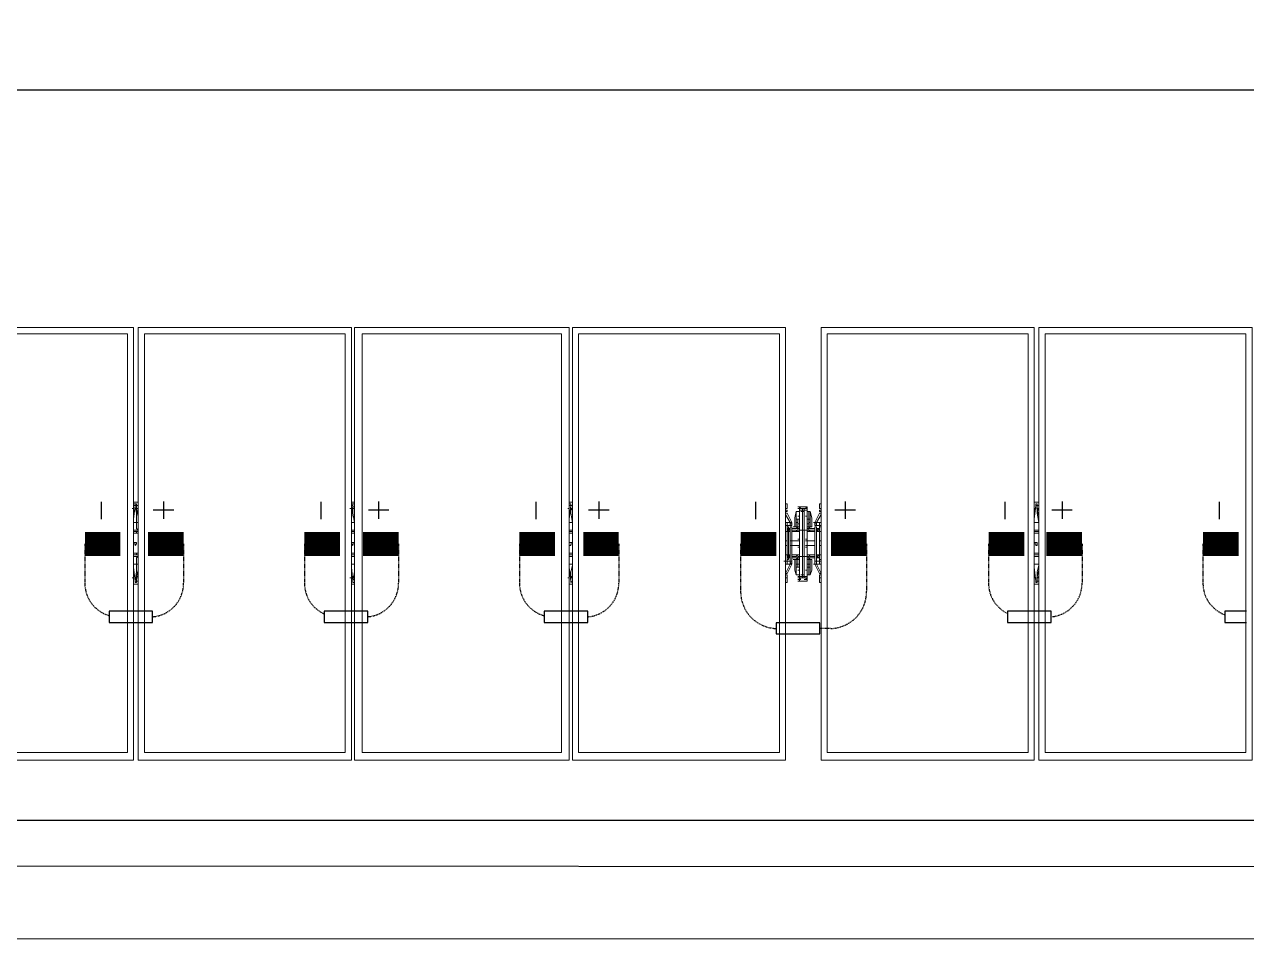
# Model space of a CAD drawing. Header units: feet. Extents: x -12372 to 90117, y -14865 to 4121.
# Drawn here: x 2233.1 to 2488.9, y 2488 to 2679.5 of the extents above; entities that cross this region are included whole.
import ezdxf
from ezdxf.lldxf.tags import DXFTag

# ---------------------------------------------------------------- set-up
doc = ezdxf.new("R2010")
doc.units = ezdxf.units.FT
doc.header["$MEASUREMENT"] = 0
doc.linetypes.add('HIDDEN', pattern=[0.375, 0.25, -0.125])
for name, color, linetype in [('E-DC HARNESS-NEG', 170, 'DC HARNESS CABLE'), ('E-DC HARNESS-POS', 10, 'DC HARNESS CABLE'), ('E-HARN-COMP', 8, 'Continuous'), ('E-TRNK-CABL-NEG', 6, 'HIDDEN'), ('E-TRUNK-CABLE-POS', 6, 'HIDDEN'), ('G-ANNO-TEXT', 1, 'Continuous'), ('Polarity-Text', 7, 'Continuous')]:
    doc.layers.add(name, color=color, linetype=linetype)
doc.styles.get("Standard").update_dxf_attribs({"font": 'arial.ttf'})
tags = doc.linetypes.add('DC HARNESS CABLE', pattern='A,0.5,-0.2,["DH",Standard,S=0.1,R=0,X=-0.1,Y=-0.05],-0.2', length=0.9).pattern_tags.tags
tags[6] = DXFTag(74, 10)

# ---------------------------------------------------------------- blocks, each defined once
blk = doc.blocks.new('A$Cc93f9aa1')
at = {"lineweight": 5}
for points in [[(7.658, 0.4666), (7.428, 0.4666), (7.428, 0), (7.658, 0)], [(7.893, 0), (7.663, 0), (7.663, 0.4666), (7.893, 0.4666)], [(8.1613, 0), (8.1613, 0.4666), (7.9313, 0.4666), (7.9313, 0)], [(8.3963, 0.4666), (8.3963, 0), (8.1647, 0), (8.1647, 0.4666)], [(8.6296, 0), (8.3997, 0), (8.3997, 0.4666), (8.6296, 0.4666)], [(8.8646, 0), (8.6346, 0), (8.6346, 0.4666), (8.8646, 0.4666)], [(7.6514, 0.0067), (7.6514, 0.4583), (7.4347, 0.4583), (7.4347, 0.0067)], [(7.8863, 0.0067), (7.8863, 0.4583), (7.6697, 0.4583), (7.6697, 0.0067)], [(8.1547, 0.0067), (8.1547, 0.4583), (7.938, 0.4583), (7.938, 0.0067)], [(8.388, 0.4583), (8.173, 0.4583), (8.173, 0.0067), (8.388, 0.0067)], [(8.623, 0.0067), (8.623, 0.4583), (8.4063, 0.4583), (8.4063, 0.0067)], [(8.858, 0.0067), (8.858, 0.4583), (8.6413, 0.4583), (8.6413, 0.0067)], [(7.8947, 0.2667), (7.8947, 0.27), (7.8947, 0.275), (7.893, 0.275), (7.8947, 0.275), (7.8947, 0.27)], [(7.8947, 0.2517), (7.898, 0.2517), (7.898, 0.2533), (7.898, 0.255), (7.8997, 0.255), (7.8947, 0.265), (7.8997, 0.255), (7.898, 0.255), (7.898, 0.2533), (7.898, 0.2517), (7.8947, 0.2517), (7.8947, 0.25), (7.893, 0.25), (7.893, 0.215), (7.8947, 0.215), (7.8947, 0.2133), (7.8947, 0.215), (7.893, 0.215), (7.893, 0.25), (7.893, 0.2517), (7.8947, 0.2517), (7.8947, 0.255), (7.898, 0.255), (7.8947, 0.255), (7.8947, 0.2517), (7.893, 0.2517), (7.893, 0.25), (7.8947, 0.25)], [(7.9047, 0.2667), (7.903, 0.2617), (7.903, 0.25), (7.903, 0.2517), (7.903, 0.25), (7.903, 0.2617)], [(7.9063, 0.2667), (7.9047, 0.2667), (7.9047, 0.2583), (7.9047, 0.2567), (7.9047, 0.255), (7.9063, 0.255), (7.9063, 0.25), (7.9047, 0.25), (7.9047, 0.2567), (7.9047, 0.25), (7.9063, 0.25), (7.9063, 0.255), (7.9063, 0.2583), (7.9063, 0.2667), (7.908, 0.2667), (7.9063, 0.2667), (7.9047, 0.2667), (7.9047, 0.2583), (7.9063, 0.2583)], [(7.9097, 0.2733), (7.908, 0.2733)], [(7.9097, 0.27), (7.908, 0.27)], [(7.9113, 0.2683), (7.9113, 0.2467), (7.908, 0.2467), (7.908, 0.2683)], [(7.913, 0.2467), (7.913, 0.2683), (7.9163, 0.2683), (7.9163, 0.2467)], [(7.9163, 0.2683), (7.9163, 0.27), (7.9163, 0.2733), (7.9163, 0.2717), (7.9147, 0.2717), (7.9163, 0.2717), (7.918, 0.2717), (7.9163, 0.2717), (7.9147, 0.27), (7.9163, 0.27), (7.9163, 0.2683), (7.918, 0.2683)], [(7.918, 0.2733), (7.9163, 0.2733)], [(7.9163, 0.2583), (7.9197, 0.2583), (7.9197, 0.2667), (7.9197, 0.2583)], [(7.9197, 0.2667), (7.9163, 0.2667), (7.9163, 0.2583), (7.9163, 0.2667), (7.9197, 0.2667), (7.9213, 0.2617)], [(7.9263, 0.255), (7.9247, 0.255), (7.9263, 0.2533), (7.9247, 0.255), (7.9263, 0.255), (7.9263, 0.2533), (7.9263, 0.255), (7.9247, 0.255), (7.9297, 0.265), (7.9247, 0.255), (7.9263, 0.255), (7.9297, 0.255), (7.9297, 0.2517), (7.9263, 0.2517), (7.9263, 0.2533), (7.9263, 0.2517), (7.9297, 0.2517), (7.9297, 0.255)], [(7.9297, 0.27), (7.9297, 0.2667), (7.9297, 0.27), (7.9297, 0.275), (7.9313, 0.275), (7.9297, 0.275)], [(7.898, 0.2517), (7.8997, 0.2517), (7.8997, 0.255), (7.9013, 0.255), (7.8997, 0.255), (7.898, 0.255), (7.898, 0.2533), (7.898, 0.255), (7.8997, 0.255), (7.8997, 0.2517), (7.898, 0.2517), (7.8997, 0.2517), (7.8997, 0.215), (7.898, 0.215), (7.8997, 0.215), (7.8997, 0.2517)], [(7.903, 0.25), (7.903, 0.26)], [(7.9047, 0.2583), (7.9047, 0.2567), (7.9047, 0.255), (7.9063, 0.255), (7.9063, 0.2583)], [(7.9197, 0.2567), (7.9197, 0.255), (7.918, 0.255), (7.918, 0.2583), (7.918, 0.255), (7.9197, 0.255), (7.9197, 0.2567), (7.9197, 0.2583)], [(7.918, 0.255), (7.918, 0.25), (7.9197, 0.25), (7.9197, 0.2517), (7.9197, 0.25), (7.918, 0.25), (7.918, 0.2483), (7.9197, 0.25), (7.918, 0.2483), (7.9197, 0.25), (7.918, 0.2483), (7.918, 0.25)], [(7.9263, 0.215), (7.9247, 0.215), (7.9247, 0.2517), (7.9263, 0.2517), (7.9247, 0.2517), (7.9247, 0.255), (7.9247, 0.2517), (7.9263, 0.2517), (7.9247, 0.2517), (7.9247, 0.215)], [(7.9313, 0.25), (7.9313, 0.2517), (7.9297, 0.2517), (7.9297, 0.25), (7.9297, 0.2517), (7.9313, 0.2517), (7.933, 0.2517), (7.9313, 0.2517)], [(7.8963, 0.245), (7.8947, 0.2467), (7.8947, 0.2483), (7.8963, 0.2483), (7.898, 0.2483), (7.8963, 0.2483), (7.8947, 0.2483), (7.8947, 0.2467), (7.8947, 0.2483), (7.8963, 0.2483), (7.8947, 0.2483), (7.8947, 0.2467), (7.8947, 0.245), (7.8947, 0.2467), (7.8963, 0.245), (7.8947, 0.245), (7.893, 0.245), (7.8947, 0.245)], [(7.8963, 0.2483), (7.8947, 0.2467), (7.8963, 0.245), (7.898, 0.2467)], [(7.8963, 0.2483), (7.8947, 0.2467), (7.8963, 0.245), (7.898, 0.2467)], [(7.898, 0.2467), (7.8963, 0.2467)], [(7.8997, 0.245), (7.908, 0.245)], [(7.9063, 0.25), (7.9063, 0.2483), (7.908, 0.2483), (7.9063, 0.2483), (7.908, 0.2483), (7.9063, 0.2483)], [(7.9113, 0.2183), (7.9113, 0.2467), (7.913, 0.2467), (7.913, 0.2183)], [(7.9163, 0.245), (7.9247, 0.245)], [(7.928, 0.2483), (7.9263, 0.2483), (7.9263, 0.2467), (7.928, 0.2467), (7.928, 0.245), (7.9263, 0.245), (7.9263, 0.2483), (7.928, 0.2483), (7.9263, 0.2483), (7.9263, 0.2467), (7.9263, 0.245), (7.9263, 0.2467), (7.9263, 0.245), (7.928, 0.245), (7.9263, 0.245), (7.928, 0.245), (7.9297, 0.245), (7.928, 0.245), (7.928, 0.2483), (7.928, 0.2467), (7.9297, 0.2467), (7.928, 0.2467), (7.9297, 0.2467), (7.928, 0.2467), (7.9297, 0.2467), (7.928, 0.2467), (7.9297, 0.2467), (7.928, 0.2467), (7.9297, 0.2467), (7.928, 0.2467), (7.9297, 0.2467), (7.928, 0.2467), (7.9297, 0.2467), (7.928, 0.2467), (7.9297, 0.2467), (7.928, 0.2467), (7.9297, 0.2467), (7.928, 0.2467), (7.9297, 0.2467), (7.9297, 0.2483)], [(7.928, 0.2483), (7.9263, 0.2467), (7.928, 0.245), (7.9297, 0.2467)], [(7.928, 0.2483), (7.9263, 0.2467), (7.928, 0.245), (7.9297, 0.2467)], [(7.928, 0.215), (7.9297, 0.215), (7.9297, 0.25), (7.928, 0.25), (7.9297, 0.25), (7.9297, 0.215)], [(7.6614, 0.235), (7.6597, 0.235), (7.6597, 0.2317), (7.663, 0.2317), (7.663, 0.2333), (7.6614, 0.2333)], [(7.8947, 0.235), (7.893, 0.235)], [(7.8947, 0.235), (7.893, 0.235)], [(7.8947, 0.23), (7.893, 0.23)], [(7.8947, 0.23), (7.893, 0.23)], [(7.9297, 0.235), (7.9313, 0.235)], [(7.9297, 0.235), (7.9313, 0.235)], [(7.9313, 0.23), (7.9297, 0.23)], [(7.9313, 0.23), (7.9297, 0.23)], [(8.1647, 0.235), (8.163, 0.235), (8.163, 0.2333), (8.1613, 0.2333), (8.1613, 0.2317), (8.163, 0.2317), (8.1647, 0.2317), (8.1647, 0.2333)], [(8.398, 0.235), (8.398, 0.2333), (8.3963, 0.2333), (8.3963, 0.2317), (8.398, 0.2317), (8.3997, 0.2317), (8.3997, 0.2333)], [(8.633, 0.235), (8.6313, 0.2333), (8.6313, 0.2317), (8.6346, 0.2317), (8.6346, 0.2333), (8.633, 0.2333)], [(7.8947, 0.22), (7.8947, 0.2183), (7.8947, 0.2167), (7.8963, 0.2167), (7.898, 0.2167), (7.898, 0.2183), (7.8963, 0.2183), (7.898, 0.2183), (7.8963, 0.2183), (7.898, 0.2183), (7.8963, 0.2183), (7.898, 0.2183), (7.8963, 0.2183), (7.898, 0.2183), (7.8963, 0.2183), (7.898, 0.2183), (7.8963, 0.2183), (7.898, 0.2183), (7.8963, 0.2183), (7.898, 0.2183), (7.8963, 0.2183), (7.898, 0.2183), (7.8963, 0.2183), (7.898, 0.2183), (7.898, 0.22), (7.898, 0.2183), (7.898, 0.2167), (7.8963, 0.2167), (7.898, 0.2167), (7.898, 0.2183), (7.898, 0.22), (7.8963, 0.22), (7.8947, 0.22), (7.8947, 0.2183), (7.8947, 0.22), (7.893, 0.22)], [(7.893, 0.215), (7.893, 0.2133)], [(7.8963, 0.22), (7.8947, 0.2183), (7.8963, 0.2167), (7.898, 0.2183)], [(7.8947, 0.2183), (7.8963, 0.2167), (7.898, 0.2167), (7.898, 0.2183), (7.898, 0.22), (7.8963, 0.22), (7.8947, 0.22), (7.8963, 0.22), (7.898, 0.22), (7.8963, 0.22), (7.8947, 0.22)], [(7.8963, 0.22), (7.8947, 0.2183), (7.8963, 0.2167), (7.898, 0.2183)], [(7.898, 0.21), (7.8997, 0.21), (7.8947, 0.2), (7.8997, 0.21), (7.898, 0.21), (7.8947, 0.21), (7.8947, 0.2133), (7.898, 0.2133), (7.898, 0.2117), (7.898, 0.21), (7.8947, 0.21), (7.8947, 0.2133), (7.898, 0.2133), (7.898, 0.2117)], [(7.898, 0.2133), (7.8997, 0.2133), (7.8997, 0.21), (7.8997, 0.2133)], [(7.9013, 0.21), (7.8997, 0.21), (7.8997, 0.2117), (7.898, 0.2117), (7.8997, 0.2117), (7.8997, 0.21)], [(7.908, 0.22), (7.8997, 0.22)], [(7.903, 0.215), (7.903, 0.205)], [(7.9047, 0.2067), (7.9047, 0.2083), (7.9047, 0.21), (7.9063, 0.21), (7.9063, 0.2117), (7.9063, 0.215), (7.9063, 0.2117), (7.9063, 0.21), (7.9047, 0.21), (7.9047, 0.2083), (7.9047, 0.2133), (7.9047, 0.2083), (7.9047, 0.2067), (7.9063, 0.2067), (7.9063, 0.1983), (7.9047, 0.1983)], [(7.9247, 0.22), (7.9163, 0.22)], [(7.9197, 0.2083), (7.9197, 0.215), (7.918, 0.215), (7.918, 0.2117), (7.918, 0.215), (7.9197, 0.215)], [(7.9197, 0.1983), (7.9213, 0.205), (7.9213, 0.215), (7.9197, 0.215), (7.9197, 0.2133), (7.9197, 0.215), (7.9213, 0.215), (7.9213, 0.205)], [(7.9297, 0.2133), (7.9297, 0.21), (7.9263, 0.21), (7.9247, 0.21), (7.9247, 0.2117), (7.9263, 0.2117), (7.9247, 0.2117), (7.9247, 0.21), (7.9263, 0.21), (7.9263, 0.2117), (7.9263, 0.2133), (7.9247, 0.2133), (7.9247, 0.21), (7.9247, 0.2133), (7.9263, 0.2133), (7.9313, 0.2133), (7.9297, 0.2133), (7.9297, 0.21), (7.9263, 0.21), (7.9247, 0.21), (7.9297, 0.2), (7.9247, 0.21), (7.9263, 0.21), (7.9263, 0.2117), (7.9263, 0.2133)], [(7.928, 0.22), (7.928, 0.2183), (7.928, 0.2167), (7.9263, 0.2167), (7.928, 0.2167), (7.928, 0.2183), (7.9297, 0.2183), (7.928, 0.2183), (7.9297, 0.2183), (7.928, 0.2183), (7.9297, 0.2183), (7.928, 0.2183), (7.9297, 0.2183), (7.928, 0.2183), (7.9297, 0.2183), (7.9297, 0.22)], [(7.928, 0.22), (7.9263, 0.2183), (7.928, 0.2167), (7.9297, 0.2183)], [(7.9263, 0.22), (7.928, 0.22), (7.928, 0.2183), (7.9297, 0.2183), (7.928, 0.2183), (7.9297, 0.2183), (7.928, 0.2183), (7.9297, 0.2183), (7.928, 0.2183), (7.9297, 0.2183), (7.928, 0.2183), (7.9297, 0.2183), (7.9297, 0.2167), (7.928, 0.2167), (7.9297, 0.2167), (7.9297, 0.2183), (7.9297, 0.22), (7.9313, 0.22), (7.9297, 0.22), (7.928, 0.22), (7.9263, 0.22), (7.9263, 0.2183), (7.9263, 0.2167), (7.9263, 0.2183), (7.9263, 0.22), (7.928, 0.22), (7.9263, 0.22), (7.9263, 0.2183), (7.9263, 0.2167), (7.928, 0.2167), (7.9263, 0.2167), (7.9263, 0.2183)], [(7.928, 0.22), (7.9263, 0.2183), (7.928, 0.2167), (7.9297, 0.2183)], [(7.9297, 0.2133), (7.9297, 0.215)], [(7.9313, 0.2133), (7.9313, 0.215)], [(7.8947, 0.1967), (7.8947, 0.1983)], [(7.9047, 0.1983), (7.9047, 0.2067), (7.9063, 0.2067), (7.9063, 0.1983)], [(7.9063, 0.21), (7.9063, 0.2067)], [(7.9063, 0.1983), (7.908, 0.1983)], [(7.9097, 0.2033), (7.908, 0.2033)], [(7.9097, 0.2033), (7.908, 0.2033)], [(7.9197, 0.1983), (7.9163, 0.1983), (7.9163, 0.2067), (7.9197, 0.2067)], [(7.918, 0.2067), (7.918, 0.21)], [(7.9297, 0.1983), (7.9297, 0.1967)], [(7.893, 0.19), (7.8947, 0.19), (7.8947, 0.195), (7.8947, 0.19)], [(7.9147, 0.195), (7.913, 0.195)], [(7.9163, 0.1933), (7.9147, 0.1933)], [(7.9313, 0.19), (7.9297, 0.19), (7.9297, 0.195), (7.9297, 0.19)]]:
    blk.add_lwpolyline(points, close=True, dxfattribs=at)
for points in [[(7.893, 0), (7.893, 0.4666)], [(7.9313, 0.4666), (7.9313, 0)], [(7.8863, 0.0067), (7.8863, 0.4583)], [(7.938, 0.4583), (7.938, 0.0067)], [(7.663, 0.2767), (7.658, 0.2767)], [(7.6597, 0.255), (7.658, 0.255), (7.658, 0.2567), (7.6597, 0.2633), (7.6597, 0.2733), (7.6614, 0.2733), (7.6614, 0.275), (7.6597, 0.275), (7.6597, 0.2733), (7.6597, 0.27), (7.658, 0.2683)], [(7.6614, 0.27), (7.6614, 0.2733)], [(7.8947, 0.2667), (7.8947, 0.2667)], [(7.8947, 0.2667), (7.8947, 0.2667)], [(7.908, 0.2467), (7.908, 0.2683), (7.9113, 0.2683), (7.9113, 0.2667), (7.9113, 0.2467), (7.9113, 0.2667), (7.913, 0.2667), (7.9147, 0.2667), (7.913, 0.2667), (7.9113, 0.2667), (7.9113, 0.2683), (7.9113, 0.27), (7.9097, 0.27), (7.908, 0.2717), (7.9097, 0.2717), (7.9113, 0.2717), (7.9097, 0.2717), (7.908, 0.2717), (7.908, 0.2733), (7.908, 0.27), (7.9097, 0.27), (7.908, 0.27), (7.9097, 0.27), (7.9113, 0.27), (7.9097, 0.27), (7.9113, 0.27), (7.9113, 0.2683), (7.913, 0.2683), (7.913, 0.27), (7.9113, 0.27), (7.913, 0.27), (7.9147, 0.27), (7.913, 0.27), (7.9113, 0.27), (7.9097, 0.27), (7.908, 0.2717), (7.9097, 0.2717), (7.908, 0.2717), (7.908, 0.2733), (7.908, 0.2683), (7.9097, 0.2683), (7.908, 0.2683), (7.908, 0.27), (7.908, 0.2617), (7.908, 0.2383), (7.908, 0.235), (7.8997, 0.235), (7.8997, 0.23), (7.908, 0.23), (7.9097, 0.23), (7.908, 0.23), (7.9097, 0.23), (7.908, 0.23), (7.9097, 0.23), (7.908, 0.23), (7.9097, 0.23), (7.908, 0.23), (7.9097, 0.23)], [(7.8997, 0.2483), (7.908, 0.2483), (7.9063, 0.2483), (7.9047, 0.25), (7.9063, 0.2483), (7.9047, 0.25), (7.903, 0.25), (7.9047, 0.25), (7.9063, 0.2483), (7.9047, 0.25), (7.9063, 0.2483), (7.9063, 0.2467), (7.908, 0.2467), (7.908, 0.2183), (7.9113, 0.2183), (7.9113, 0.2467), (7.913, 0.2467), (7.9113, 0.2467), (7.9113, 0.2683), (7.913, 0.2683), (7.9147, 0.2683), (7.913, 0.2683), (7.9113, 0.2683), (7.913, 0.2683), (7.9147, 0.2683), (7.913, 0.2683), (7.9113, 0.2683), (7.913, 0.2683), (7.913, 0.27), (7.9147, 0.27), (7.9163, 0.27), (7.9163, 0.2733), (7.9163, 0.2717), (7.9147, 0.27), (7.9163, 0.27), (7.9163, 0.2617), (7.9163, 0.2383), (7.9163, 0.235), (7.918, 0.235), (7.9163, 0.235), (7.9247, 0.235), (7.9247, 0.23), (7.9163, 0.23), (7.9163, 0.2267), (7.9163, 0.23), (7.918, 0.23), (7.9163, 0.23), (7.918, 0.23), (7.9163, 0.23), (7.918, 0.23)], [(7.918, 0.2733), (7.9163, 0.2733), (7.9097, 0.2733), (7.908, 0.2733), (7.9097, 0.2733), (7.9163, 0.2733)], [(7.908, 0.27), (7.908, 0.27)], [(7.9097, 0.235), (7.908, 0.235), (7.9097, 0.235), (7.908, 0.235), (7.908, 0.2383), (7.908, 0.2617), (7.9097, 0.2617), (7.908, 0.2617), (7.9097, 0.2617), (7.908, 0.2617), (7.908, 0.27), (7.9097, 0.27), (7.9113, 0.27)], [(7.908, 0.27), (7.908, 0.27)], [(7.9247, 0.2483), (7.9163, 0.2483), (7.918, 0.2483), (7.9197, 0.2483), (7.918, 0.2483), (7.9163, 0.2483), (7.918, 0.2483), (7.9197, 0.2483), (7.918, 0.2483), (7.918, 0.2467), (7.9163, 0.2467), (7.9163, 0.2183), (7.913, 0.2183), (7.913, 0.2467), (7.9163, 0.2467), (7.9163, 0.2683), (7.913, 0.2683), (7.913, 0.2467), (7.9113, 0.2467), (7.9113, 0.2183), (7.913, 0.2183), (7.913, 0.1967), (7.9163, 0.1967), (7.9163, 0.2183), (7.918, 0.2183), (7.918, 0.2167), (7.9163, 0.2167), (7.918, 0.2167)], [(7.9163, 0.2367), (7.9163, 0.2383), (7.9163, 0.2367), (7.918, 0.2367), (7.9163, 0.2367), (7.9163, 0.235), (7.918, 0.235), (7.9163, 0.235), (7.9163, 0.2383), (7.9163, 0.2617), (7.918, 0.2617), (7.9163, 0.2617), (7.918, 0.2617), (7.9163, 0.2617), (7.9163, 0.27), (7.918, 0.27), (7.9163, 0.27), (7.918, 0.27), (7.9163, 0.27), (7.918, 0.27), (7.9163, 0.27), (7.9147, 0.27), (7.913, 0.27), (7.9147, 0.27), (7.913, 0.27)], [(7.9163, 0.2667), (7.918, 0.2667)], [(7.918, 0.2667), (7.918, 0.2667)], [(7.9297, 0.27), (7.9297, 0.27)], [(7.9297, 0.2667), (7.9297, 0.2667)], [(7.9297, 0.2667), (7.9297, 0.2667)], [(8.1647, 0.2767), (8.1613, 0.2767)], [(8.163, 0.255), (8.1613, 0.255), (8.1613, 0.2567), (8.163, 0.2633), (8.163, 0.2733), (8.163, 0.275), (8.163, 0.27), (8.1613, 0.2683)], [(8.1647, 0.27), (8.1647, 0.2733)], [(8.3997, 0.2767), (8.3963, 0.2767)], [(8.398, 0.27), (8.398, 0.2733), (8.398, 0.275), (8.398, 0.2717), (8.3963, 0.2717), (8.3963, 0.27), (8.3963, 0.2683)], [(8.398, 0.255), (8.3963, 0.255), (8.3963, 0.2633), (8.398, 0.2733)], [(8.6346, 0.2767), (8.6296, 0.2767)], [(8.6296, 0.255), (8.6313, 0.255), (8.6313, 0.2633), (8.633, 0.2733)], [(8.633, 0.27), (8.633, 0.2733), (8.6313, 0.2733), (8.6313, 0.2683)], [(8.633, 0.2733), (8.633, 0.275), (8.633, 0.2733)], [(7.6597, 0.2467), (7.658, 0.2467), (7.658, 0.255)], [(7.898, 0.2517), (7.898, 0.2517)], [(7.898, 0.2517), (7.898, 0.2517)], [(7.8997, 0.2517), (7.8997, 0.2517)], [(7.8997, 0.2517), (7.8997, 0.2517)], [(7.9047, 0.26), (7.9047, 0.26)], [(7.9047, 0.26), (7.9047, 0.26)], [(7.9213, 0.2617), (7.9213, 0.25), (7.9197, 0.25)], [(7.9213, 0.2617), (7.9213, 0.25), (7.9197, 0.25)], [(7.9197, 0.26), (7.9197, 0.26)], [(7.9197, 0.26), (7.9197, 0.26)], [(7.9197, 0.2567), (7.9197, 0.2517)], [(7.9197, 0.2567), (7.9197, 0.2517)], [(7.9197, 0.2517), (7.9197, 0.25)], [(7.9197, 0.2517), (7.9197, 0.25)], [(7.9213, 0.25), (7.9213, 0.26), (7.9213, 0.25), (7.923, 0.25)], [(7.9247, 0.2517), (7.9247, 0.2517)], [(7.9247, 0.2517), (7.9247, 0.2517)], [(7.9263, 0.2517), (7.9263, 0.2517)], [(8.163, 0.2467), (8.1613, 0.2467), (8.1613, 0.255)], [(8.398, 0.2467), (8.3963, 0.2467), (8.3963, 0.255)], [(8.633, 0.2467), (8.6313, 0.2467), (8.6296, 0.2467), (8.6313, 0.2483), (8.6313, 0.255)], [(7.663, 0.2467), (7.658, 0.2467)], [(7.663, 0.245), (7.658, 0.245), (7.6597, 0.245)], [(7.658, 0.245), (7.658, 0.2433), (7.663, 0.2433)], [(7.8947, 0.2483), (7.8947, 0.2483)], [(7.8947, 0.2483), (7.8947, 0.2483)], [(7.8947, 0.2467), (7.8947, 0.2467)], [(7.8947, 0.2467), (7.8947, 0.2467)], [(7.8947, 0.245), (7.8947, 0.245)], [(7.8947, 0.245), (7.8947, 0.245)], [(7.8963, 0.2483), (7.8963, 0.2483)], [(7.8963, 0.2483), (7.898, 0.2483)], [(7.8963, 0.2483), (7.8963, 0.2483)], [(7.898, 0.2483), (7.8963, 0.2483)], [(7.8963, 0.2467), (7.898, 0.2467)], [(7.8963, 0.2467), (7.898, 0.2467)], [(7.8963, 0.2467), (7.898, 0.2467)], [(7.8963, 0.2467), (7.898, 0.2467)], [(7.8963, 0.2467), (7.898, 0.2467)], [(7.8963, 0.2467), (7.898, 0.2467)], [(7.8963, 0.2467), (7.898, 0.2467)], [(7.8963, 0.2467), (7.898, 0.2467)], [(7.8963, 0.2467), (7.898, 0.2467)], [(7.8963, 0.2467), (7.898, 0.2467)], [(7.8963, 0.2467), (7.898, 0.2467)], [(7.8963, 0.2467), (7.898, 0.2467)], [(7.8963, 0.2467), (7.898, 0.2467)], [(7.8963, 0.2467), (7.898, 0.2467)], [(7.8963, 0.2467), (7.898, 0.2467)], [(7.8963, 0.2467), (7.898, 0.2467)], [(7.8963, 0.245), (7.898, 0.245)], [(7.8963, 0.245), (7.898, 0.245)], [(7.8963, 0.245), (7.8963, 0.245)], [(7.898, 0.245), (7.8963, 0.245)], [(7.8963, 0.245), (7.898, 0.245)], [(7.8963, 0.245), (7.8963, 0.245)], [(7.898, 0.2483), (7.898, 0.245)], [(7.898, 0.2483), (7.898, 0.2483)], [(7.898, 0.2467), (7.898, 0.2483)], [(7.898, 0.2483), (7.898, 0.2467)], [(7.898, 0.2483), (7.898, 0.2483)], [(7.898, 0.2467), (7.898, 0.2483)], [(7.898, 0.2467), (7.898, 0.2467)], [(7.898, 0.245), (7.898, 0.2467)], [(7.898, 0.2467), (7.898, 0.245)], [(7.898, 0.2467), (7.898, 0.2467)], [(7.898, 0.245), (7.898, 0.2467)], [(7.898, 0.245), (7.898, 0.245)], [(7.898, 0.245), (7.898, 0.245)], [(7.9063, 0.245), (7.9047, 0.2467), (7.8997, 0.2467)], [(7.9097, 0.235), (7.908, 0.235), (7.908, 0.2367), (7.9097, 0.2367), (7.908, 0.2367), (7.908, 0.2383), (7.908, 0.2367), (7.908, 0.235), (7.9097, 0.235), (7.908, 0.235), (7.8997, 0.235), (7.8997, 0.23), (7.908, 0.23), (7.908, 0.2267), (7.908, 0.23), (7.908, 0.2267), (7.908, 0.2033), (7.908, 0.195), (7.9097, 0.195), (7.908, 0.195), (7.908, 0.1967), (7.908, 0.195), (7.908, 0.1933), (7.9097, 0.195), (7.9113, 0.195), (7.9113, 0.1967), (7.913, 0.1967), (7.9147, 0.1967), (7.913, 0.1967), (7.9113, 0.1967), (7.913, 0.1967), (7.9147, 0.1967), (7.913, 0.1967), (7.9113, 0.1967), (7.9113, 0.195), (7.9097, 0.195), (7.908, 0.1933), (7.908, 0.195), (7.908, 0.1967), (7.908, 0.195), (7.9097, 0.195), (7.908, 0.1933), (7.9097, 0.1933), (7.908, 0.1933), (7.9147, 0.1933), (7.908, 0.1933), (7.9097, 0.1933), (7.908, 0.1933), (7.9097, 0.195), (7.908, 0.195), (7.908, 0.2033), (7.908, 0.2267), (7.908, 0.23)], [(7.9063, 0.2483), (7.908, 0.2483)], [(7.908, 0.2183), (7.908, 0.2467), (7.9113, 0.2467), (7.9113, 0.2183), (7.908, 0.2183), (7.908, 0.1967), (7.9113, 0.1967), (7.9113, 0.2183), (7.913, 0.2183), (7.913, 0.1967), (7.9163, 0.1967), (7.9163, 0.2183)], [(7.9163, 0.23), (7.918, 0.23), (7.9163, 0.23), (7.918, 0.23), (7.9163, 0.23), (7.9163, 0.2267), (7.9163, 0.2033), (7.918, 0.2033), (7.9163, 0.2033), (7.918, 0.2033), (7.9163, 0.2033), (7.9163, 0.195), (7.918, 0.195), (7.9163, 0.195), (7.9163, 0.1967), (7.9163, 0.195), (7.9163, 0.1933), (7.9147, 0.1933), (7.9163, 0.1933), (7.9147, 0.195), (7.913, 0.195), (7.913, 0.1967), (7.9113, 0.1967), (7.9113, 0.1983), (7.9113, 0.2183), (7.913, 0.2183), (7.9163, 0.2183), (7.9163, 0.2467)], [(7.918, 0.2483), (7.9197, 0.25)], [(7.918, 0.2483), (7.9197, 0.25)], [(7.9247, 0.2467), (7.9197, 0.2467), (7.918, 0.245)], [(7.9297, 0.2467), (7.9297, 0.245), (7.9313, 0.245), (7.9297, 0.245), (7.9297, 0.2467), (7.9297, 0.2483), (7.928, 0.2483), (7.9263, 0.2483), (7.9263, 0.2467)], [(7.9263, 0.2483), (7.9263, 0.2483)], [(7.9263, 0.2483), (7.9263, 0.2483)], [(7.9263, 0.2467), (7.9263, 0.2467)], [(7.9263, 0.2467), (7.9263, 0.2467)], [(7.9263, 0.245), (7.9263, 0.245)], [(7.9263, 0.245), (7.9263, 0.245)], [(7.928, 0.2483), (7.928, 0.2483)], [(7.928, 0.2483), (7.928, 0.2483)], [(7.928, 0.245), (7.928, 0.245)], [(7.928, 0.245), (7.928, 0.245)], [(7.9297, 0.2483), (7.9297, 0.2483)], [(7.9297, 0.2483), (7.9297, 0.2483)], [(7.9297, 0.2467), (7.9297, 0.2467)], [(7.9297, 0.2467), (7.9297, 0.2467)], [(7.9297, 0.245), (7.9297, 0.245)], [(7.9297, 0.245), (7.9297, 0.245)], [(8.1647, 0.2467), (8.1613, 0.2467)], [(8.1647, 0.245), (8.1613, 0.245), (8.163, 0.245)], [(8.1613, 0.245), (8.1613, 0.2433), (8.1647, 0.2433)], [(8.3997, 0.2467), (8.3963, 0.2467)], [(8.3997, 0.245), (8.3963, 0.245), (8.398, 0.245)], [(8.3963, 0.245), (8.3963, 0.2433), (8.3997, 0.2433)], [(8.6346, 0.2467), (8.6296, 0.2467)], [(8.6346, 0.245), (8.6313, 0.245), (8.6296, 0.245)], [(8.6346, 0.2433), (8.6313, 0.2433), (8.6296, 0.2433)], [(8.6313, 0.2433), (8.6313, 0.245)], [(7.913, 0.195), (7.9147, 0.195), (7.9163, 0.1933), (7.918, 0.1933), (7.9163, 0.1933), (7.9147, 0.195), (7.9163, 0.195), (7.9147, 0.195), (7.913, 0.195), (7.9113, 0.195), (7.9097, 0.195), (7.9113, 0.195), (7.913, 0.195), (7.9147, 0.195), (7.913, 0.195), (7.9147, 0.195), (7.9163, 0.195), (7.9147, 0.195), (7.9163, 0.1933), (7.9163, 0.195), (7.9163, 0.1967), (7.9163, 0.195), (7.9163, 0.1967), (7.9163, 0.195), (7.9163, 0.2033), (7.9163, 0.2267), (7.9163, 0.23), (7.9247, 0.23), (7.9263, 0.23)], [(7.9247, 0.23), (7.9247, 0.235), (7.9263, 0.235), (7.9247, 0.235), (7.9163, 0.235), (7.918, 0.235), (7.9163, 0.235), (7.9163, 0.2367), (7.918, 0.2367)], [(7.663, 0.2217), (7.658, 0.2217), (7.658, 0.22)], [(7.663, 0.22), (7.658, 0.22), (7.6597, 0.22)], [(7.6614, 0.1917), (7.6597, 0.1917), (7.6597, 0.2), (7.658, 0.21), (7.658, 0.2183), (7.6597, 0.2183)], [(7.658, 0.2183), (7.663, 0.2183)], [(7.893, 0.2133), (7.8947, 0.2133), (7.893, 0.2133)], [(7.893, 0.2133), (7.8947, 0.2133), (7.893, 0.2133)], [(7.8947, 0.22), (7.8947, 0.22)], [(7.8947, 0.22), (7.8947, 0.22)], [(7.8947, 0.2183), (7.8963, 0.2167)], [(7.8947, 0.2183), (7.8947, 0.2167)], [(7.8947, 0.2183), (7.8947, 0.2183)], [(7.8947, 0.2183), (7.8947, 0.2183)], [(7.8947, 0.2167), (7.8963, 0.2167)], [(7.8947, 0.2167), (7.8947, 0.2167)], [(7.8947, 0.2167), (7.8947, 0.2167)], [(7.8963, 0.22), (7.8963, 0.22)], [(7.8963, 0.22), (7.8963, 0.22)], [(7.8963, 0.2167), (7.8963, 0.2167)], [(7.8963, 0.2167), (7.8963, 0.2167)], [(7.898, 0.22), (7.898, 0.22)], [(7.898, 0.22), (7.898, 0.22)], [(7.898, 0.2183), (7.898, 0.2183)], [(7.898, 0.2183), (7.898, 0.2183)], [(7.898, 0.2167), (7.898, 0.2167)], [(7.898, 0.2167), (7.898, 0.2167)], [(7.898, 0.215), (7.898, 0.215)], [(7.898, 0.215), (7.898, 0.215)], [(7.9063, 0.22), (7.9047, 0.2183), (7.8997, 0.2183)], [(7.8997, 0.2167), (7.908, 0.2167), (7.9063, 0.2167), (7.9047, 0.215), (7.9063, 0.2167), (7.9047, 0.215), (7.9063, 0.2167), (7.9063, 0.215), (7.9047, 0.215), (7.9047, 0.2133), (7.9047, 0.215), (7.9063, 0.215), (7.9063, 0.2167), (7.9047, 0.215), (7.903, 0.215), (7.903, 0.205), (7.903, 0.215), (7.903, 0.2133), (7.903, 0.215)], [(7.8997, 0.215), (7.8997, 0.215)], [(7.8997, 0.215), (7.8997, 0.215)], [(7.9113, 0.195), (7.9097, 0.195), (7.9113, 0.195), (7.913, 0.195), (7.913, 0.1967), (7.9113, 0.1967), (7.9113, 0.1983), (7.9113, 0.2183), (7.9113, 0.1967), (7.908, 0.1967), (7.908, 0.2183), (7.9063, 0.2183), (7.9063, 0.2167), (7.908, 0.2167), (7.9063, 0.2167), (7.9047, 0.215)], [(7.9063, 0.2167), (7.908, 0.2167)], [(7.9063, 0.2167), (7.908, 0.2167)], [(7.9063, 0.2167), (7.908, 0.2167)], [(7.9063, 0.2167), (7.908, 0.2167)], [(7.9197, 0.2167), (7.918, 0.2167), (7.9197, 0.2167), (7.918, 0.2167), (7.9197, 0.215), (7.918, 0.2167), (7.9197, 0.215), (7.918, 0.2167), (7.9197, 0.215), (7.918, 0.2167), (7.918, 0.215), (7.918, 0.2167), (7.9163, 0.2167), (7.9247, 0.2167)], [(7.9163, 0.1983), (7.9197, 0.1983), (7.9197, 0.2067), (7.9197, 0.2083), (7.9197, 0.21), (7.918, 0.21), (7.918, 0.2117), (7.918, 0.21), (7.9197, 0.21), (7.9197, 0.2083), (7.9197, 0.2067), (7.9163, 0.2067), (7.9163, 0.1983), (7.918, 0.1983)], [(7.918, 0.22), (7.9197, 0.2183), (7.9247, 0.2183)], [(7.9213, 0.215), (7.9213, 0.205), (7.9213, 0.215), (7.923, 0.215)], [(7.9247, 0.215), (7.9247, 0.215)], [(7.9247, 0.215), (7.9247, 0.215)], [(7.9263, 0.22), (7.9263, 0.22)], [(7.9263, 0.22), (7.9263, 0.22)], [(7.9263, 0.2183), (7.9263, 0.2183)], [(7.9263, 0.2183), (7.9263, 0.2183)], [(7.9263, 0.2167), (7.9263, 0.2167)], [(7.9263, 0.2167), (7.9263, 0.2167)], [(7.9263, 0.215), (7.9263, 0.215)], [(7.9263, 0.215), (7.9263, 0.215)], [(7.928, 0.22), (7.928, 0.22)], [(7.928, 0.22), (7.928, 0.22)], [(7.928, 0.2167), (7.928, 0.2167)], [(7.928, 0.2167), (7.928, 0.2167)], [(7.9297, 0.22), (7.9297, 0.22)], [(7.9297, 0.22), (7.9297, 0.22)], [(7.9297, 0.2183), (7.9297, 0.2183)], [(7.9297, 0.2183), (7.9297, 0.2183)], [(7.9297, 0.2167), (7.9297, 0.2167)], [(7.9297, 0.2167), (7.9297, 0.2167)], [(8.1647, 0.2217), (8.1613, 0.2217), (8.1613, 0.22)], [(8.1647, 0.22), (8.1613, 0.22), (8.163, 0.22)], [(8.163, 0.1917), (8.163, 0.2), (8.1613, 0.21), (8.1613, 0.2183), (8.163, 0.2183)], [(8.1613, 0.2183), (8.1647, 0.2183)], [(8.3997, 0.2217), (8.3963, 0.2217), (8.3963, 0.22)], [(8.3997, 0.22), (8.3963, 0.22), (8.398, 0.22)], [(8.398, 0.2183), (8.3963, 0.2183), (8.3963, 0.21), (8.398, 0.2), (8.398, 0.1917), (8.3997, 0.1917)], [(8.3963, 0.2183), (8.3997, 0.2183)], [(8.6346, 0.2217), (8.6313, 0.2217), (8.6296, 0.2217)], [(8.6296, 0.22), (8.6313, 0.22), (8.6346, 0.22)], [(8.6313, 0.21), (8.6313, 0.2167), (8.6296, 0.2183), (8.6313, 0.2183), (8.6296, 0.2183)], [(8.6313, 0.22), (8.6313, 0.2217)], [(8.6346, 0.2183), (8.6313, 0.2183)], [(7.8947, 0.1983), (7.8947, 0.1983)], [(7.8947, 0.1983), (7.8947, 0.1983)], [(7.903, 0.205), (7.9047, 0.1983)], [(7.903, 0.205), (7.9047, 0.1983)], [(7.9047, 0.205), (7.9047, 0.205)], [(7.9047, 0.205), (7.9047, 0.205)], [(7.9047, 0.1983), (7.9047, 0.1983)], [(7.9113, 0.1983), (7.913, 0.1983)], [(7.9113, 0.1983), (7.913, 0.1983)], [(7.913, 0.1983), (7.9147, 0.1983)], [(7.913, 0.1983), (7.9147, 0.1983)], [(7.918, 0.1983), (7.918, 0.1983)], [(7.918, 0.1983), (7.918, 0.1983)], [(7.9197, 0.205), (7.9197, 0.205)], [(7.9197, 0.205), (7.9197, 0.205)], [(7.9297, 0.1983), (7.9297, 0.1983)], [(7.9297, 0.1983), (7.9297, 0.1983)], [(8.6296, 0.21), (8.6313, 0.21), (8.6313, 0.2), (8.633, 0.1933), (8.633, 0.1917), (8.6346, 0.1917)], [(7.658, 0.1967), (7.6597, 0.195), (7.6597, 0.19), (7.6614, 0.19), (7.6614, 0.1917), (7.6614, 0.195)], [(7.663, 0.1883), (7.658, 0.1883)], [(7.8947, 0.195), (7.8947, 0.195)], [(7.8947, 0.195), (7.8947, 0.195)], [(7.908, 0.195), (7.908, 0.1967)], [(7.908, 0.195), (7.908, 0.1967)], [(7.908, 0.195), (7.908, 0.195)], [(7.908, 0.195), (7.908, 0.195)], [(7.9163, 0.195), (7.9163, 0.195)], [(7.9163, 0.195), (7.9163, 0.195)], [(7.9297, 0.195), (7.9297, 0.195)], [(7.9297, 0.195), (7.9297, 0.195)], [(8.1613, 0.1967), (8.163, 0.195), (8.163, 0.19), (8.1647, 0.19)], [(8.1647, 0.1883), (8.1613, 0.1883)], [(8.1647, 0.195), (8.1647, 0.1917), (8.163, 0.1917), (8.163, 0.19)], [(8.3963, 0.1967), (8.3963, 0.1933), (8.398, 0.1933), (8.398, 0.19), (8.398, 0.1917), (8.398, 0.195)], [(8.3997, 0.1883), (8.3963, 0.1883)], [(8.398, 0.19), (8.3997, 0.19)], [(8.6346, 0.1883), (8.6296, 0.1883)], [(8.6313, 0.1967), (8.6313, 0.195), (8.6313, 0.1917), (8.633, 0.1917), (8.633, 0.19), (8.6346, 0.19)], [(8.633, 0.195), (8.633, 0.1917), (8.633, 0.19)]]:
    blk.add_lwpolyline(points, dxfattribs=at)
at = {"color": 8, "lineweight": 5, "true_color": 0x808080}
for points in [[(7.663, 0.2767), (7.658, 0.2767)], [(7.658, 0.2733), (7.6597, 0.2733), (7.6597, 0.275)], [(7.658, 0.27), (7.6597, 0.27), (7.6597, 0.2683), (7.658, 0.2617)], [(7.658, 0.2667), (7.658, 0.2683)], [(7.6614, 0.2733), (7.6614, 0.2733)], [(7.6614, 0.2733), (7.663, 0.2583)], [(7.663, 0.2683), (7.6614, 0.27)], [(7.893, 0.27), (7.8947, 0.27), (7.893, 0.27)], [(7.893, 0.27), (7.8947, 0.27), (7.893, 0.27)], [(7.908, 0.2717), (7.908, 0.2717)], [(7.908, 0.2717), (7.908, 0.2717)], [(7.913, 0.27), (7.9147, 0.27)], [(7.913, 0.27), (7.9147, 0.27)], [(7.9147, 0.27), (7.9163, 0.27)], [(7.9147, 0.27), (7.9163, 0.27)], [(7.9147, 0.27), (7.9163, 0.27)], [(7.9147, 0.27), (7.9163, 0.27)], [(7.9147, 0.27), (7.9163, 0.27)], [(7.9147, 0.27), (7.9163, 0.27)], [(7.9163, 0.2717), (7.9163, 0.2717)], [(7.9163, 0.2717), (7.9163, 0.2717)], [(7.9163, 0.27), (7.9163, 0.2617)], [(7.9163, 0.27), (7.9163, 0.2617)], [(7.9313, 0.27), (7.9297, 0.27), (7.9313, 0.27)], [(7.9313, 0.27), (7.9297, 0.27), (7.9313, 0.27)], [(8.1647, 0.2767), (8.1613, 0.2767)], [(8.1613, 0.2733), (8.163, 0.275)], [(8.1613, 0.27), (8.163, 0.27), (8.1613, 0.2683), (8.1613, 0.2617)], [(8.1613, 0.2667), (8.1613, 0.2683), (8.163, 0.2683)], [(8.163, 0.2733), (8.1647, 0.2583)], [(8.1647, 0.2733), (8.1647, 0.2733)], [(8.1647, 0.2717), (8.1647, 0.2717)], [(8.1647, 0.2683), (8.1647, 0.27), (8.1663, 0.27)], [(8.3997, 0.2767), (8.3963, 0.2767)], [(8.3963, 0.2733), (8.3963, 0.275), (8.398, 0.275)], [(8.3963, 0.2617), (8.3963, 0.27), (8.398, 0.27)], [(8.3963, 0.2667), (8.3963, 0.2683), (8.398, 0.2683)], [(8.398, 0.2733), (8.398, 0.2733)], [(8.398, 0.2733), (8.3997, 0.2583)], [(8.3997, 0.2683), (8.3997, 0.27)], [(8.6346, 0.2767), (8.6296, 0.2767)], [(8.6296, 0.2733), (8.6313, 0.2733), (8.6313, 0.275), (8.633, 0.275)], [(8.6296, 0.27), (8.6313, 0.27), (8.6313, 0.2683), (8.6296, 0.2617)], [(8.6296, 0.2683), (8.6313, 0.2683), (8.6313, 0.2667), (8.6296, 0.2667)], [(8.633, 0.2733), (8.633, 0.2733)], [(8.633, 0.2733), (8.6346, 0.2583)], [(8.6346, 0.2683), (8.6346, 0.27)], [(7.663, 0.255), (7.658, 0.255)], [(8.1647, 0.255), (8.1613, 0.255)], [(8.3997, 0.255), (8.3963, 0.255)], [(8.6346, 0.255), (8.6313, 0.255)], [(7.658, 0.21), (7.663, 0.21)], [(7.658, 0.195), (7.6597, 0.195), (7.6597, 0.1967), (7.658, 0.2033)], [(7.6597, 0.1967), (7.658, 0.1967), (7.658, 0.1983)], [(7.663, 0.2067), (7.6614, 0.1917)], [(8.1613, 0.21), (8.1647, 0.21)], [(8.1613, 0.195), (8.163, 0.195), (8.1613, 0.1967), (8.1613, 0.2033)], [(8.1613, 0.1967), (8.1613, 0.1983)], [(8.1647, 0.2067), (8.163, 0.1917)], [(8.3963, 0.21), (8.3997, 0.21)], [(8.3963, 0.2033), (8.3963, 0.195), (8.398, 0.195)], [(8.3963, 0.1967), (8.3963, 0.1983)], [(8.3997, 0.2067), (8.398, 0.1917)], [(8.6296, 0.195), (8.6313, 0.195), (8.6313, 0.1967), (8.6296, 0.2033)], [(8.6296, 0.1967), (8.6313, 0.1967), (8.6313, 0.1983), (8.6296, 0.1983)], [(8.6313, 0.21), (8.6346, 0.21)], [(8.6346, 0.2067), (8.633, 0.1917)], [(7.6597, 0.19), (7.6597, 0.1917), (7.658, 0.1917)], [(7.663, 0.1883), (7.658, 0.1883)], [(7.6614, 0.195), (7.663, 0.1967)], [(7.6614, 0.195), (7.663, 0.195), (7.6614, 0.195)], [(7.6614, 0.1917), (7.6614, 0.1917)], [(7.908, 0.1933), (7.908, 0.1933)], [(7.908, 0.1933), (7.908, 0.1933)], [(7.9097, 0.195), (7.9113, 0.195)], [(7.9097, 0.195), (7.9113, 0.195)], [(7.9097, 0.195), (7.9113, 0.195)], [(7.9097, 0.195), (7.9113, 0.195)], [(7.9163, 0.1933), (7.9163, 0.1933)], [(7.9163, 0.1933), (7.9163, 0.1933)], [(8.163, 0.19), (8.163, 0.1917), (8.1613, 0.1917)], [(8.1647, 0.1883), (8.1613, 0.1883)], [(8.1647, 0.1967), (8.1647, 0.195), (8.1663, 0.195)], [(8.1647, 0.1933), (8.1647, 0.1933)], [(8.1647, 0.1917), (8.1647, 0.1917)], [(8.398, 0.19), (8.3963, 0.19), (8.3963, 0.1917)], [(8.3997, 0.1883), (8.3963, 0.1883)], [(8.398, 0.1917), (8.398, 0.1917)], [(8.3997, 0.1967), (8.3997, 0.195), (8.4013, 0.195)], [(8.633, 0.19), (8.6313, 0.19), (8.6313, 0.1917), (8.6296, 0.1917)], [(8.6346, 0.1883), (8.6296, 0.1883)], [(8.633, 0.1917), (8.633, 0.1917)], [(8.6346, 0.1967), (8.6346, 0.195), (8.6363, 0.195)]]:
    blk.add_lwpolyline(points, dxfattribs=at)
for points in [[(7.663, 0.27), (7.6614, 0.27)], [(7.893, 0.2667), (7.8947, 0.2667)], [(7.893, 0.265), (7.8947, 0.265), (7.893, 0.265), (7.898, 0.255)], [(7.908, 0.2717), (7.908, 0.2733)], [(7.908, 0.2383), (7.908, 0.2617), (7.908, 0.27), (7.908, 0.2617), (7.908, 0.2383), (7.908, 0.235), (7.9097, 0.235), (7.908, 0.235)], [(7.9113, 0.27), (7.9097, 0.27), (7.9113, 0.27), (7.9097, 0.27), (7.9113, 0.27), (7.913, 0.27), (7.9113, 0.27), (7.9097, 0.27)], [(7.9113, 0.27), (7.9097, 0.27)], [(7.9147, 0.27), (7.913, 0.27)], [(7.9163, 0.2733), (7.9163, 0.2717)], [(7.9263, 0.255), (7.9313, 0.265), (7.9297, 0.265), (7.9313, 0.265)], [(7.9313, 0.2667), (7.9297, 0.2667)], [(8.4013, 0.27), (8.3997, 0.27)], [(8.6363, 0.27), (8.6346, 0.27)], [(7.8947, 0.255), (7.893, 0.255), (7.893, 0.2567), (7.893, 0.255)], [(7.898, 0.2517), (7.898, 0.2483)], [(7.908, 0.2583), (7.9063, 0.2583)], [(7.9063, 0.255), (7.908, 0.255)], [(7.9163, 0.235), (7.9163, 0.2383), (7.9163, 0.2617), (7.9163, 0.2383)], [(7.918, 0.2583), (7.9163, 0.2583)], [(7.9163, 0.255), (7.918, 0.255)], [(7.9263, 0.2483), (7.9263, 0.2517)], [(7.9313, 0.255), (7.9313, 0.2567), (7.9313, 0.255), (7.9297, 0.255)], [(7.8947, 0.2483), (7.8947, 0.25)], [(7.8947, 0.22), (7.8947, 0.245)], [(7.898, 0.245), (7.898, 0.22)], [(7.908, 0.25), (7.9063, 0.25)], [(7.918, 0.25), (7.9163, 0.25)], [(7.9263, 0.22), (7.9263, 0.245)], [(7.928, 0.25), (7.928, 0.2483)], [(7.928, 0.245), (7.928, 0.22)], [(7.9097, 0.2367), (7.908, 0.2367)], [(7.9097, 0.2367), (7.908, 0.2367)], [(7.908, 0.23), (7.908, 0.2267), (7.908, 0.2033), (7.908, 0.195), (7.908, 0.2033), (7.908, 0.2267), (7.908, 0.23), (7.9097, 0.23)], [(7.9097, 0.2283), (7.908, 0.2283)], [(7.9097, 0.2283), (7.908, 0.2283)], [(7.918, 0.2367), (7.9163, 0.2367)], [(7.918, 0.2367), (7.9163, 0.2367)], [(7.918, 0.235), (7.9163, 0.235)], [(7.918, 0.23), (7.9163, 0.23), (7.9163, 0.2033), (7.9163, 0.23)], [(7.918, 0.2283), (7.9163, 0.2283)], [(7.918, 0.2283), (7.9163, 0.2283)], [(7.893, 0.21), (7.8947, 0.21), (7.893, 0.21), (7.893, 0.2117)], [(7.8947, 0.215), (7.8947, 0.2167)], [(7.898, 0.2167), (7.898, 0.215)], [(7.9063, 0.215), (7.908, 0.215)], [(7.908, 0.2117), (7.9063, 0.2117)], [(7.9163, 0.215), (7.918, 0.215)], [(7.918, 0.2117), (7.9163, 0.2117)], [(7.9263, 0.215), (7.9263, 0.2167)], [(7.928, 0.2167), (7.928, 0.215)], [(7.9297, 0.21), (7.9313, 0.21), (7.9313, 0.2117), (7.9313, 0.21)], [(7.898, 0.21), (7.893, 0.2017)], [(7.893, 0.2), (7.8947, 0.2)], [(7.893, 0.1983), (7.8947, 0.1983)], [(7.9063, 0.2067), (7.908, 0.2067)], [(7.9163, 0.195), (7.9147, 0.195), (7.9163, 0.195), (7.9147, 0.195), (7.913, 0.195), (7.9147, 0.195), (7.9163, 0.195), (7.9147, 0.195), (7.9163, 0.195), (7.9163, 0.2033)], [(7.918, 0.2067), (7.9163, 0.2067)], [(7.9313, 0.2017), (7.9263, 0.21)], [(7.9313, 0.2), (7.9297, 0.2)], [(7.9313, 0.1983), (7.9297, 0.1983)], [(7.893, 0.1967), (7.8947, 0.1967)], [(7.893, 0.195), (7.8947, 0.195)], [(7.9097, 0.1933), (7.908, 0.1933)], [(7.9113, 0.195), (7.9097, 0.195)], [(7.9113, 0.195), (7.9097, 0.195)], [(7.913, 0.1967), (7.9113, 0.1967), (7.913, 0.1967), (7.9147, 0.1967)], [(7.918, 0.1933), (7.9163, 0.1933)], [(7.9313, 0.1967), (7.9297, 0.1967)], [(7.9313, 0.195), (7.9297, 0.195)]]:
    blk.add_lwpolyline(points, close=True, dxfattribs=at)

msp = doc.modelspace()

# ---------------------------------------------------------------- linework, layer by layer
at = {"layer": 'E-DC HARNESS-NEG', "ltscale": 0.5}
for points in [[(2639.44, 2512.93), (2051.79, 2512.93), (2051.79, 2491.09)], [(3894.72, 2488.01), (2054.73, 2488.14)]]:
    msp.add_lwpolyline(points, dxfattribs=at)
at = {"layer": 'E-DC HARNESS-POS', "ltscale": 0.5}
msp.add_lwpolyline([(2658.89, 2503.16), (2039.27, 2503.42)], dxfattribs=at)
at = {"layer": 'E-HARN-COMP', "const_width": 5}
for points in [[(2245.75, 2570.78), (2253.21, 2570.78)], [(2258.96, 2570.78), (2266.42, 2570.78)], [(2291.72, 2570.78), (2299.17, 2570.78)], [(2303.97, 2570.78), (2311.42, 2570.78)], [(2336.73, 2570.78), (2344.18, 2570.78)], [(2350.07, 2570.78), (2357.52, 2570.78)], [(2383.01, 2570.78), (2390.46, 2570.78)], [(2401.94, 2570.78), (2409.39, 2570.78)], [(2434.92, 2570.78), (2442.38, 2570.78)], [(2447.03, 2570.78), (2454.49, 2570.78)], [(2479.79, 2570.78), (2487.24, 2570.78)]]:
    msp.add_lwpolyline(points, dxfattribs=at)
at = {"layer": 'E-HARN-COMP'}
for points in [[(2255.38, 2556.69), (2250.81, 2556.69), (2250.81, 2554.37), (2255.38, 2554.37)], [(2255.38, 2554.37), (2259.94, 2554.37), (2259.94, 2556.69), (2255.38, 2556.69)], [(2300.39, 2556.69), (2295.82, 2556.69), (2295.82, 2554.37), (2300.39, 2554.37)], [(2300.39, 2554.37), (2304.95, 2554.37), (2304.95, 2556.69), (2300.39, 2556.69)], [(2346.49, 2556.69), (2341.92, 2556.69), (2341.92, 2554.37), (2346.49, 2554.37)], [(2346.49, 2554.37), (2351.05, 2554.37), (2351.05, 2556.69), (2346.49, 2556.69)], [(2443.45, 2556.69), (2438.88, 2556.69), (2438.88, 2554.37), (2443.45, 2554.37)], [(2443.45, 2554.37), (2448.01, 2554.37), (2448.01, 2556.69), (2443.45, 2556.69)], [(2488.92, 2556.69), (2484.36, 2556.69), (2484.36, 2554.37), (2488.92, 2554.37)], [(2395.05, 2554.3), (2390.48, 2554.3), (2390.48, 2551.97), (2395.05, 2551.97)], [(2395.05, 2551.97), (2399.61, 2551.97), (2399.61, 2554.3), (2395.05, 2554.3)]]:
    msp.add_lwpolyline(points, dxfattribs=at)
at = {"layer": 'E-TRNK-CABL-NEG', "ltscale": 0.1}
for points in [[(2245.75, 2570.78), (2245.75, 2562.54, 0.333388), (2250.81, 2555.79, 0.333388)], [(2291.72, 2570.78), (2291.72, 2562.54, 0.293541), (2295.82, 2556.15, 0.293541)], [(2336.73, 2570.78), (2336.73, 2562.54, 0.338726), (2341.91, 2555.76, 0.338726)], [(2383.01, 2570.78), (2383.01, 2560.81, 0.404462), (2390.49, 2553.08)], [(2434.92, 2570.78), (2434.92, 2562.54, 0.28737), (2438.88, 2556.22, 0.28737)], [(2479.79, 2570.78), (2479.79, 2562.54, 0.313117), (2484.36, 2555.96, 0.313117)]]:
    msp.add_lwpolyline(points, format="xyb", dxfattribs=at)
at = {"layer": 'E-TRUNK-CABLE-POS', "ltscale": 0.1}
for points in [[(2266.42, 2570.78), (2266.42, 2562.54, -0.391396), (2259.94, 2555.54, -0.391396)], [(2311.42, 2570.78), (2311.42, 2562.54, -0.391396), (2304.95, 2555.54, -0.391396)], [(2357.52, 2570.78), (2357.52, 2562.54, -0.391396), (2351.05, 2555.54, -0.391396)], [(2409.39, 2570.78), (2409.39, 2560.81, -0.404462), (2401.91, 2553.08), (2399.61, 2553.08)], [(2454.49, 2570.78), (2454.49, 2562.54, -0.391396), (2448.01, 2555.54, -0.391396)]]:
    msp.add_lwpolyline(points, format="xyb", dxfattribs=at)
at = {"layer": 'G-ANNO-TEXT', "flags": 128}
msp.add_lwpolyline([(1360.36, 2652.18, -0.444717), (1373.04, 2665.83), (1991.38, 2665.83, 0.298343), (2009.89, 2679.48, 0.298343), (2028.4, 2665.83), (2648.89, 2665.83, -0.298343), (2667.4, 2652.18)], format="xyb", dxfattribs=at)
at = {"layer": 'Polarity-Text'}
for p, q in [((2249.15, 2579.56), (2249.15, 2575.94)), ((2262.22, 2579.63), (2262.22, 2576.01)), ((2295.12, 2579.56), (2295.12, 2575.94)), ((2307.23, 2579.63), (2307.23, 2576.01)), ((2340.12, 2579.56), (2340.12, 2575.94)), ((2353.33, 2579.63), (2353.33, 2576.01)), ((2386.16, 2579.56), (2386.16, 2575.94)), ((2404.9, 2579.63), (2404.9, 2576.01)), ((2438.32, 2579.56), (2438.32, 2575.94)), ((2450.29, 2579.63), (2450.29, 2576.01)), ((2483.19, 2579.56), (2483.19, 2575.94)), ((2264.36, 2577.82), (2260.08, 2577.82)), ((2309.37, 2577.82), (2305.09, 2577.82)), ((2355.47, 2577.82), (2351.19, 2577.82)), ((2407.03, 2577.82), (2402.76, 2577.82)), ((2452.43, 2577.82), (2448.15, 2577.82))]:
    msp.add_line(p, q, dxfattribs=at)

# ---------------------------------------------------------------- block references
at = {"xscale": 194.04614304, "yscale": 194.04614304, "zscale": 194.04614304, "rotation": 180}
msp.add_blockref('A$Cc93f9aa1', (3931.46, 2616.05), dxfattribs=at)

doc.saveas('drawing.dxf')
